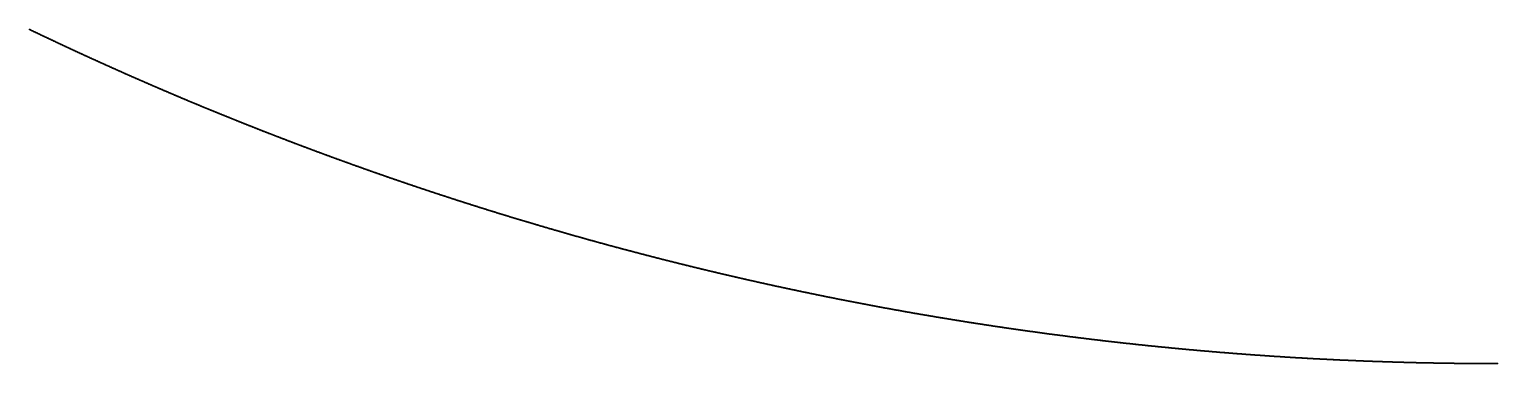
# Model space of a CAD drawing. Header units: metres. Extents: x -84 to 84, y -84 to 84.
# Drawn here: x -36.49 to -0.09, y -84.16 to -75.88 of the extents above; entities that cross this region are included whole.
import ezdxf

# ---------------------------------------------------------------- set-up
doc = ezdxf.new("R2010")
doc.units = ezdxf.units.M

msp = doc.modelspace()

# ---------------------------------------------------------------- linework, layer by layer
for p in [(-36.486, -75.877), (-36.473, -75.884), (-36.459, -75.89), (-36.446, -75.896), (-36.433, -75.903), (-36.42, -75.909), (-36.406, -75.915), (-36.393, -75.922), (-36.38, -75.928), (-36.367, -75.934), (-36.353, -75.941), (-36.34, -75.947), (-36.327, -75.953), (-36.314, -75.96), (-36.3, -75.966), (-36.287, -75.972), (-36.274, -75.979), (-36.261, -75.985), (-36.247, -75.991), (-36.234, -75.998), (-36.221, -76.004), (-36.208, -76.01), (-36.194, -76.017), (-36.181, -76.023), (-36.168, -76.029), (-36.155, -76.035), (-36.141, -76.042), (-36.128, -76.048), (-36.115, -76.054), (-36.101, -76.061), (-36.088, -76.067), (-36.075, -76.073), (-36.062, -76.08), (-36.048, -76.086), (-36.035, -76.092), (-36.022, -76.098), (-36.009, -76.105), (-35.995, -76.111), (-35.982, -76.117), (-35.969, -76.123), (-35.955, -76.13), (-35.942, -76.136), (-35.929, -76.142), (-35.916, -76.148), (-35.902, -76.155), (-35.889, -76.161), (-35.876, -76.167), (-35.862, -76.173), (-35.849, -76.18), (-35.836, -76.186), (-35.823, -76.192), (-35.809, -76.198), (-35.796, -76.205), (-35.783, -76.211), (-35.769, -76.217), (-35.756, -76.223), (-35.743, -76.23), (-35.73, -76.236), (-35.716, -76.242), (-35.703, -76.248), (-35.69, -76.254), (-35.676, -76.261), (-35.663, -76.267), (-35.65, -76.273), (-35.636, -76.279), (-35.623, -76.286), (-35.61, -76.292), (-35.596, -76.298), (-35.583, -76.304), (-35.57, -76.31), (-35.557, -76.317), (-35.543, -76.323), (-35.53, -76.329), (-35.517, -76.335), (-35.503, -76.341), (-35.49, -76.347), (-35.477, -76.354), (-35.463, -76.36), (-35.45, -76.366), (-35.437, -76.372), (-35.423, -76.378), (-35.41, -76.385), (-35.397, -76.391), (-35.383, -76.397), (-35.37, -76.403), (-35.357, -76.409), (-35.343, -76.415), (-35.33, -76.421), (-35.317, -76.428), (-35.303, -76.434), (-35.29, -76.44), (-35.277, -76.446), (-35.263, -76.452), (-35.25, -76.458), (-35.237, -76.464), (-35.223, -76.471), (-35.21, -76.477), (-35.197, -76.483), (-35.183, -76.489), (-35.17, -76.495), (-35.157, -76.501), (-35.143, -76.507), (-35.13, -76.514), (-35.117, -76.52), (-35.103, -76.526), (-35.09, -76.532), (-35.077, -76.538), (-35.063, -76.544), (-35.05, -76.55), (-35.037, -76.556), (-35.023, -76.562), (-35.01, -76.568), (-34.996, -76.575), (-34.983, -76.581), (-34.97, -76.587), (-34.956, -76.593), (-34.943, -76.599), (-34.93, -76.605), (-34.916, -76.611), (-34.903, -76.617), (-34.89, -76.623), (-34.876, -76.629), (-34.863, -76.635), (-34.849, -76.641), (-34.836, -76.648), (-34.823, -76.654), (-34.809, -76.66), (-34.796, -76.666), (-34.783, -76.672), (-34.769, -76.678), (-34.756, -76.684), (-34.742, -76.69), (-34.729, -76.696), (-34.716, -76.702), (-34.702, -76.708), (-34.689, -76.714), (-34.676, -76.72), (-34.662, -76.726), (-34.649, -76.732), (-34.635, -76.738), (-34.622, -76.744), (-34.609, -76.75), (-34.595, -76.756), (-34.582, -76.762), (-34.568, -76.768), (-34.555, -76.774), (-34.542, -76.78), (-34.528, -76.786), (-34.515, -76.792), (-34.501, -76.798), (-34.488, -76.805), (-34.475, -76.811), (-34.461, -76.817), (-34.448, -76.823), (-34.434, -76.829), (-34.421, -76.835), (-34.408, -76.84), (-34.394, -76.846), (-34.381, -76.852), (-34.367, -76.858), (-34.354, -76.864), (-34.341, -76.87), (-34.327, -76.876), (-34.314, -76.882), (-34.3, -76.888), (-34.287, -76.894), (-34.274, -76.9), (-34.26, -76.906), (-34.247, -76.912), (-34.233, -76.918), (-34.22, -76.924), (-34.206, -76.93), (-34.193, -76.936), (-34.18, -76.942), (-34.166, -76.948), (-34.153, -76.954), (-34.139, -76.96), (-34.126, -76.966), (-34.112, -76.972), (-34.099, -76.978), (-34.086, -76.984), (-34.072, -76.99), (-34.059, -76.995), (-34.045, -77.001), (-34.032, -77.007), (-34.018, -77.013), (-34.005, -77.019), (-33.992, -77.025), (-33.978, -77.031), (-33.965, -77.037), (-33.951, -77.043), (-33.938, -77.049), (-33.924, -77.055), (-33.911, -77.061), (-33.898, -77.067), (-33.884, -77.072), (-33.871, -77.078), (-33.857, -77.084), (-33.844, -77.09), (-33.83, -77.096), (-33.817, -77.102), (-33.803, -77.108), (-33.79, -77.114), (-33.776, -77.12), (-33.763, -77.125), (-33.75, -77.131), (-33.736, -77.137), (-33.723, -77.143), (-33.709, -77.149), (-33.696, -77.155), (-33.682, -77.161), (-33.669, -77.167), (-33.655, -77.172), (-33.642, -77.178), (-33.628, -77.184), (-33.615, -77.19), (-33.602, -77.196), (-33.588, -77.202), (-33.575, -77.207), (-33.561, -77.213), (-33.548, -77.219), (-33.534, -77.225), (-33.521, -77.231), (-33.507, -77.237), (-33.494, -77.243), (-33.48, -77.248), (-33.467, -77.254), (-33.453, -77.26), (-33.44, -77.266), (-33.426, -77.272), (-33.413, -77.277), (-33.399, -77.283), (-33.386, -77.289), (-33.372, -77.295), (-33.359, -77.301), (-33.345, -77.307), (-33.332, -77.312), (-33.318, -77.318), (-33.305, -77.324), (-33.292, -77.33), (-33.278, -77.336), (-33.265, -77.341), (-33.251, -77.347), (-33.238, -77.353), (-33.224, -77.359), (-33.211, -77.364), (-33.197, -77.37), (-33.184, -77.376), (-33.17, -77.382), (-33.157, -77.388), (-33.143, -77.393), (-33.13, -77.399), (-33.116, -77.405), (-33.103, -77.411), (-33.089, -77.416), (-33.076, -77.422), (-33.062, -77.428), (-33.049, -77.434), (-33.035, -77.439), (-33.022, -77.445), (-33.008, -77.451), (-32.994, -77.457), (-32.981, -77.462), (-32.967, -77.468), (-32.954, -77.474), (-32.94, -77.48), (-32.927, -77.485), (-32.913, -77.491), (-32.9, -77.497), (-32.886, -77.503), (-32.873, -77.508), (-32.859, -77.514), (-32.846, -77.52), (-32.832, -77.525), (-32.819, -77.531), (-32.805, -77.537), (-32.792, -77.543), (-32.778, -77.548), (-32.765, -77.554), (-32.751, -77.56), (-32.738, -77.565), (-32.724, -77.571), (-32.711, -77.577), (-32.697, -77.583), (-32.683, -77.588), (-32.67, -77.594), (-32.656, -77.6), (-32.643, -77.605), (-32.629, -77.611), (-32.616, -77.617), (-32.602, -77.622), (-32.589, -77.628), (-32.575, -77.634), (-32.562, -77.639), (-32.548, -77.645), (-32.534, -77.651), (-32.521, -77.656), (-32.507, -77.662), (-32.494, -77.668), (-32.48, -77.673), (-32.467, -77.679), (-32.453, -77.685), (-32.44, -77.69), (-32.426, -77.696), (-32.413, -77.702), (-32.399, -77.707), (-32.385, -77.713), (-32.372, -77.718), (-32.358, -77.724), (-32.345, -77.73), (-32.331, -77.735), (-32.318, -77.741), (-32.304, -77.747), (-32.291, -77.752), (-32.277, -77.758), (-32.263, -77.764), (-32.25, -77.769), (-32.236, -77.775), (-32.223, -77.78), (-32.209, -77.786), (-32.196, -77.792), (-32.182, -77.797), (-32.168, -77.803), (-32.155, -77.808), (-32.141, -77.814), (-32.128, -77.82), (-32.114, -77.825), (-32.101, -77.831), (-32.087, -77.836), (-32.073, -77.842), (-32.06, -77.847), (-32.046, -77.853), (-32.033, -77.859), (-32.019, -77.864), (-32.005, -77.87), (-31.992, -77.875), (-31.978, -77.881), (-31.965, -77.887), (-31.951, -77.892), (-31.938, -77.898), (-31.924, -77.903), (-31.91, -77.909), (-31.897, -77.914), (-31.883, -77.92), (-31.87, -77.925), (-31.856, -77.931), (-31.842, -77.936), (-31.829, -77.942), (-31.815, -77.948), (-31.802, -77.953), (-31.788, -77.959), (-31.774, -77.964), (-31.761, -77.97), (-31.747, -77.975), (-31.734, -77.981), (-31.72, -77.986), (-31.706, -77.992), (-31.693, -77.997), (-31.679, -78.003), (-31.666, -78.008), (-31.652, -78.014), (-31.638, -78.019), (-31.625, -78.025), (-31.611, -78.03), (-31.597, -78.036), (-31.584, -78.041), (-31.57, -78.047), (-31.557, -78.052), (-31.543, -78.058), (-31.529, -78.063), (-31.516, -78.069), (-31.502, -78.074), (-31.489, -78.08), (-31.475, -78.085), (-31.461, -78.091), (-31.448, -78.096), (-31.434, -78.102), (-31.42, -78.107), (-31.407, -78.113), (-31.393, -78.118), (-31.38, -78.124), (-31.366, -78.129), (-31.352, -78.135), (-31.339, -78.14), (-31.325, -78.145), (-31.311, -78.151), (-31.298, -78.156), (-31.284, -78.162), (-31.271, -78.167), (-31.257, -78.173), (-31.243, -78.178), (-31.23, -78.184), (-31.216, -78.189), (-31.202, -78.194), (-31.189, -78.2), (-31.175, -78.205), (-31.161, -78.211), (-31.148, -78.216), (-31.134, -78.222), (-31.12, -78.227), (-31.107, -78.232), (-31.093, -78.238), (-31.08, -78.243), (-31.066, -78.249), (-31.052, -78.254), (-31.039, -78.259), (-31.025, -78.265), (-31.011, -78.27), (-30.998, -78.276), (-30.984, -78.281), (-30.97, -78.286), (-30.957, -78.292), (-30.943, -78.297), (-30.929, -78.303), (-30.916, -78.308), (-30.902, -78.313), (-30.888, -78.319), (-30.875, -78.324), (-30.861, -78.329), (-30.847, -78.335), (-30.834, -78.34), (-30.82, -78.346), (-30.806, -78.351), (-30.793, -78.356), (-30.779, -78.362), (-30.765, -78.367), (-30.752, -78.372), (-30.738, -78.378), (-30.724, -78.383), (-30.711, -78.388), (-30.697, -78.394), (-30.683, -78.399), (-30.67, -78.404), (-30.656, -78.41), (-30.642, -78.415), (-30.629, -78.42), (-30.615, -78.426), (-30.601, -78.431), (-30.588, -78.436), (-30.574, -78.442), (-30.56, -78.447), (-30.546, -78.452), (-30.533, -78.458), (-30.519, -78.463), (-30.505, -78.468), (-30.492, -78.474), (-30.478, -78.479), (-30.464, -78.484), (-30.451, -78.49), (-30.437, -78.495), (-30.423, -78.5), (-30.41, -78.505), (-30.396, -78.511), (-30.382, -78.516), (-30.368, -78.521), (-30.355, -78.527), (-30.341, -78.532), (-30.327, -78.537), (-30.314, -78.542), (-30.3, -78.548), (-30.286, -78.553), (-30.273, -78.558), (-30.259, -78.564), (-30.245, -78.569), (-30.231, -78.574), (-30.218, -78.579), (-30.204, -78.585), (-30.19, -78.59), (-30.177, -78.595), (-30.163, -78.6), (-30.149, -78.606), (-30.135, -78.611), (-30.122, -78.616), (-30.108, -78.621), (-30.094, -78.627), (-30.081, -78.632), (-30.067, -78.637), (-30.053, -78.642), (-30.039, -78.647), (-30.026, -78.653), (-30.012, -78.658), (-29.998, -78.663), (-29.985, -78.668), (-29.971, -78.674), (-29.957, -78.679), (-29.943, -78.684), (-29.93, -78.689), (-29.916, -78.694), (-29.902, -78.7), (-29.888, -78.705), (-29.875, -78.71), (-29.861, -78.715), (-29.847, -78.72), (-29.834, -78.726), (-29.82, -78.731), (-29.806, -78.736), (-29.792, -78.741), (-29.779, -78.746), (-29.765, -78.752), (-29.751, -78.757), (-29.737, -78.762), (-29.724, -78.767), (-29.71, -78.772), (-29.696, -78.777), (-29.682, -78.783), (-29.669, -78.788), (-29.655, -78.793), (-29.641, -78.798), (-29.627, -78.803), (-29.614, -78.808), (-29.6, -78.814), (-29.586, -78.819), (-29.572, -78.824), (-29.559, -78.829), (-29.545, -78.834), (-29.531, -78.839), (-29.517, -78.844), (-29.504, -78.85), (-29.49, -78.855), (-29.476, -78.86), (-29.462, -78.865), (-29.449, -78.87), (-29.435, -78.875), (-29.421, -78.88), (-29.407, -78.885), (-29.394, -78.891), (-29.38, -78.896), (-29.366, -78.901), (-29.352, -78.906), (-29.339, -78.911), (-29.325, -78.916), (-29.311, -78.921), (-29.297, -78.926), (-29.283, -78.931), (-29.27, -78.937), (-29.256, -78.942), (-29.242, -78.947), (-29.228, -78.952), (-29.215, -78.957), (-29.201, -78.962), (-29.187, -78.967), (-29.173, -78.972), (-29.16, -78.977), (-29.146, -78.982), (-29.132, -78.987), (-29.118, -78.992), (-29.104, -78.997), (-29.091, -79.003), (-29.077, -79.008), (-29.063, -79.013), (-29.049, -79.018), (-29.036, -79.023), (-29.022, -79.028), (-29.008, -79.033), (-28.994, -79.038), (-28.98, -79.043), (-28.967, -79.048), (-28.953, -79.053), (-28.939, -79.058), (-28.925, -79.063), (-28.911, -79.068), (-28.898, -79.073), (-28.884, -79.078), (-28.87, -79.083), (-28.856, -79.088), (-28.842, -79.093), (-28.829, -79.098), (-28.815, -79.103), (-28.801, -79.108), (-28.787, -79.113), (-28.773, -79.118), (-28.76, -79.123), (-28.746, -79.128), (-28.732, -79.133), (-28.718, -79.138), (-28.704, -79.143), (-28.691, -79.148), (-28.677, -79.153), (-28.663, -79.158), (-28.649, -79.163), (-28.635, -79.168), (-28.622, -79.173), (-28.608, -79.178), (-28.594, -79.183), (-28.58, -79.188), (-28.566, -79.193), (-28.552, -79.198), (-28.539, -79.203), (-28.525, -79.208), (-28.511, -79.213), (-28.497, -79.218), (-28.483, -79.223), (-28.47, -79.228), (-28.456, -79.233), (-28.442, -79.238), (-28.428, -79.243), (-28.414, -79.248), (-28.4, -79.253), (-28.387, -79.258), (-28.373, -79.263), (-28.359, -79.267), (-28.345, -79.272), (-28.331, -79.277), (-28.317, -79.282), (-28.304, -79.287), (-28.29, -79.292), (-28.276, -79.297), (-28.262, -79.302), (-28.248, -79.307), (-28.234, -79.312), (-28.221, -79.317), (-28.207, -79.322), (-28.193, -79.327), (-28.179, -79.331), (-28.165, -79.336), (-28.151, -79.341), (-28.138, -79.346), (-28.124, -79.351), (-28.11, -79.356), (-28.096, -79.361), (-28.082, -79.366), (-28.068, -79.371), (-28.055, -79.375), (-28.041, -79.38), (-28.027, -79.385), (-28.013, -79.39), (-27.999, -79.395), (-27.985, -79.4), (-27.971, -79.405), (-27.958, -79.41), (-27.944, -79.414), (-27.93, -79.419), (-27.916, -79.424), (-27.902, -79.429), (-27.888, -79.434), (-27.874, -79.439), (-27.861, -79.444), (-27.847, -79.448), (-27.833, -79.453), (-27.819, -79.458), (-27.805, -79.463), (-27.791, -79.468), (-27.777, -79.473), (-27.764, -79.477), (-27.75, -79.482), (-27.736, -79.487), (-27.722, -79.492), (-27.708, -79.497), (-27.694, -79.502), (-27.68, -79.506), (-27.667, -79.511), (-27.653, -79.516), (-27.639, -79.521), (-27.625, -79.526), (-27.611, -79.53), (-27.597, -79.535), (-27.583, -79.54), (-27.569, -79.545), (-27.556, -79.55), (-27.542, -79.554), (-27.528, -79.559), (-27.514, -79.564), (-27.5, -79.569), (-27.486, -79.574), (-27.472, -79.578), (-27.458, -79.583), (-27.444, -79.588), (-27.431, -79.593), (-27.417, -79.597), (-27.403, -79.602), (-27.389, -79.607), (-27.375, -79.612), (-27.361, -79.617), (-27.347, -79.621), (-27.333, -79.626), (-27.319, -79.631), (-27.306, -79.636), (-27.292, -79.64), (-27.278, -79.645), (-27.264, -79.65), (-27.25, -79.655), (-27.236, -79.659), (-27.222, -79.664), (-27.208, -79.669), (-27.194, -79.673), (-27.181, -79.678), (-27.167, -79.683), (-27.153, -79.688), (-27.139, -79.692), (-27.125, -79.697), (-27.111, -79.702), (-27.097, -79.707), (-27.083, -79.711), (-27.069, -79.716), (-27.055, -79.721), (-27.041, -79.725), (-27.028, -79.73), (-27.014, -79.735), (-27, -79.739), (-26.986, -79.744), (-26.972, -79.749), (-26.958, -79.754), (-26.944, -79.758), (-26.93, -79.763), (-26.916, -79.768), (-26.902, -79.772), (-26.888, -79.777), (-26.875, -79.782), (-26.861, -79.786), (-26.847, -79.791), (-26.833, -79.796), (-26.819, -79.8), (-26.805, -79.805), (-26.791, -79.81), (-26.777, -79.814), (-26.763, -79.819), (-26.749, -79.824), (-26.735, -79.828), (-26.721, -79.833), (-26.707, -79.838), (-26.694, -79.842), (-26.68, -79.847), (-26.666, -79.851), (-26.652, -79.856), (-26.638, -79.861), (-26.624, -79.865), (-26.61, -79.87), (-26.596, -79.875), (-26.582, -79.879), (-26.568, -79.884), (-26.554, -79.889), (-26.54, -79.893), (-26.526, -79.898), (-26.512, -79.902), (-26.498, -79.907), (-26.485, -79.912), (-26.471, -79.916), (-26.457, -79.921), (-26.443, -79.925), (-26.429, -79.93), (-26.415, -79.935), (-26.401, -79.939), (-26.387, -79.944), (-26.373, -79.948), (-26.359, -79.953), (-26.345, -79.958), (-26.331, -79.962), (-26.317, -79.967), (-26.303, -79.971), (-26.289, -79.976), (-26.275, -79.98), (-26.261, -79.985), (-26.247, -79.99), (-26.233, -79.994), (-26.22, -79.999), (-26.206, -80.003), (-26.192, -80.008), (-26.178, -80.012), (-26.164, -80.017), (-26.15, -80.021), (-26.136, -80.026), (-26.122, -80.031), (-26.108, -80.035), (-26.094, -80.04), (-26.08, -80.044), (-26.066, -80.049), (-26.052, -80.053), (-26.038, -80.058), (-26.024, -80.062), (-26.01, -80.067), (-25.996, -80.071), (-25.982, -80.076), (-25.968, -80.08), (-25.954, -80.085), (-25.94, -80.089), (-25.926, -80.094), (-25.912, -80.098), (-25.898, -80.103), (-25.884, -80.107), (-25.87, -80.112), (-25.856, -80.116), (-25.842, -80.121), (-25.828, -80.125), (-25.814, -80.13), (-25.801, -80.134), (-25.787, -80.139), (-25.773, -80.143), (-25.759, -80.148), (-25.745, -80.152), (-25.731, -80.157), (-25.717, -80.161), (-25.703, -80.166), (-25.689, -80.17), (-25.675, -80.175), (-25.661, -80.179), (-25.647, -80.184), (-25.633, -80.188), (-25.619, -80.193), (-25.605, -80.197), (-25.591, -80.201), (-25.577, -80.206), (-25.563, -80.21), (-25.549, -80.215), (-25.535, -80.219), (-25.521, -80.224), (-25.507, -80.228), (-25.493, -80.233), (-25.479, -80.237), (-25.465, -80.241), (-25.451, -80.246), (-25.437, -80.25), (-25.423, -80.255), (-25.409, -80.259), (-25.395, -80.264), (-25.381, -80.268), (-25.367, -80.272), (-25.353, -80.277), (-25.339, -80.281), (-25.325, -80.286), (-25.311, -80.29), (-25.297, -80.294), (-25.283, -80.299), (-25.269, -80.303), (-25.255, -80.308), (-25.241, -80.312), (-25.227, -80.316), (-25.213, -80.321), (-25.199, -80.325), (-25.185, -80.329), (-25.171, -80.334), (-25.157, -80.338), (-25.143, -80.343), (-25.129, -80.347), (-25.115, -80.351), (-25.101, -80.356), (-25.087, -80.36), (-25.073, -80.364), (-25.059, -80.369), (-25.044, -80.373), (-25.03, -80.378), (-25.016, -80.382), (-25.002, -80.386), (-24.988, -80.391), (-24.974, -80.395), (-24.96, -80.399), (-24.946, -80.404), (-24.932, -80.408), (-24.918, -80.412), (-24.904, -80.417), (-24.89, -80.421), (-24.876, -80.425), (-24.862, -80.43), (-24.848, -80.434), (-24.834, -80.438), (-24.82, -80.443), (-24.806, -80.447), (-24.792, -80.451), (-24.778, -80.455), (-24.764, -80.46), (-24.75, -80.464), (-24.736, -80.468), (-24.722, -80.473), (-24.708, -80.477), (-24.694, -80.481), (-24.68, -80.486), (-24.666, -80.49), (-24.652, -80.494), (-24.638, -80.498), (-24.624, -80.503), (-24.609, -80.507), (-24.595, -80.511), (-24.581, -80.516), (-24.567, -80.52), (-24.553, -80.524), (-24.539, -80.528), (-24.525, -80.533), (-24.511, -80.537), (-24.497, -80.541), (-24.483, -80.545), (-24.469, -80.55), (-24.455, -80.554), (-24.441, -80.558), (-24.427, -80.562), (-24.413, -80.567), (-24.399, -80.571), (-24.385, -80.575), (-24.371, -80.579), (-24.357, -80.584), (-24.343, -80.588), (-24.328, -80.592), (-24.314, -80.596), (-24.3, -80.601), (-24.286, -80.605), (-24.272, -80.609), (-24.258, -80.613), (-24.244, -80.617), (-24.23, -80.622), (-24.216, -80.626), (-24.202, -80.63), (-24.188, -80.634), (-24.174, -80.638), (-24.16, -80.643), (-24.146, -80.647), (-24.132, -80.651), (-24.117, -80.655), (-24.103, -80.659), (-24.089, -80.664), (-24.075, -80.668), (-24.061, -80.672), (-24.047, -80.676), (-24.033, -80.68), (-24.019, -80.685), (-24.005, -80.689), (-23.991, -80.693), (-23.977, -80.697), (-23.963, -80.701), (-23.949, -80.705), (-23.935, -80.71), (-23.92, -80.714), (-23.906, -80.718), (-23.892, -80.722), (-23.878, -80.726), (-23.864, -80.73), (-23.85, -80.734), (-23.836, -80.739), (-23.822, -80.743), (-23.808, -80.747), (-23.794, -80.751), (-23.78, -80.755), (-23.766, -80.759), (-23.751, -80.763), (-23.737, -80.768), (-23.723, -80.772), (-23.709, -80.776), (-23.695, -80.78), (-23.681, -80.784), (-23.667, -80.788), (-23.653, -80.792), (-23.639, -80.796), (-23.625, -80.801), (-23.611, -80.805), (-23.596, -80.809), (-23.582, -80.813), (-23.568, -80.817), (-23.554, -80.821), (-23.54, -80.825), (-23.526, -80.829), (-23.512, -80.833), (-23.498, -80.837), (-23.484, -80.841), (-23.47, -80.846), (-23.455, -80.85), (-23.441, -80.854), (-23.427, -80.858), (-23.413, -80.862), (-23.399, -80.866), (-23.385, -80.87), (-23.371, -80.874), (-23.357, -80.878), (-23.343, -80.882), (-23.328, -80.886), (-23.314, -80.89), (-23.3, -80.894), (-23.286, -80.898), (-23.272, -80.902), (-23.258, -80.906), (-23.244, -80.911), (-23.23, -80.915), (-23.216, -80.919), (-23.201, -80.923), (-23.187, -80.927), (-23.173, -80.931), (-23.159, -80.935), (-23.145, -80.939), (-23.131, -80.943), (-23.117, -80.947), (-23.103, -80.951), (-23.088, -80.955), (-23.074, -80.959), (-23.06, -80.963), (-23.046, -80.967), (-23.032, -80.971), (-23.018, -80.975), (-23.004, -80.979), (-22.99, -80.983), (-22.975, -80.987), (-22.961, -80.991), (-22.947, -80.995), (-22.933, -80.999), (-22.919, -81.003), (-22.905, -81.007), (-22.891, -81.011), (-22.877, -81.015), (-22.862, -81.019), (-22.848, -81.023), (-22.834, -81.027), (-22.82, -81.031), (-22.806, -81.035), (-22.792, -81.039), (-22.778, -81.043), (-22.763, -81.046), (-22.749, -81.05), (-22.735, -81.054), (-22.721, -81.058), (-22.707, -81.062), (-22.693, -81.066), (-22.679, -81.07), (-22.665, -81.074), (-22.65, -81.078), (-22.636, -81.082), (-22.622, -81.086), (-22.608, -81.09), (-22.594, -81.094), (-22.58, -81.098), (-22.565, -81.102), (-22.551, -81.106), (-22.537, -81.109), (-22.523, -81.113), (-22.509, -81.117), (-22.495, -81.121), (-22.481, -81.125), (-22.466, -81.129), (-22.452, -81.133), (-22.438, -81.137), (-22.424, -81.141), (-22.41, -81.145), (-22.396, -81.149), (-22.382, -81.152), (-22.367, -81.156), (-22.353, -81.16), (-22.339, -81.164), (-22.325, -81.168), (-22.311, -81.172), (-22.297, -81.176), (-22.282, -81.18), (-22.268, -81.183), (-22.254, -81.187), (-22.24, -81.191), (-22.226, -81.195), (-22.212, -81.199), (-22.197, -81.203), (-22.183, -81.207), (-22.169, -81.21), (-22.155, -81.214), (-22.141, -81.218), (-22.127, -81.222), (-22.112, -81.226), (-22.098, -81.23), (-22.084, -81.234), (-22.07, -81.237), (-22.056, -81.241), (-22.042, -81.245), (-22.027, -81.249), (-22.013, -81.253), (-21.999, -81.257), (-21.985, -81.26), (-21.971, -81.264), (-21.957, -81.268), (-21.942, -81.272), (-21.928, -81.276), (-21.914, -81.279), (-21.9, -81.283), (-21.886, -81.287), (-21.871, -81.291), (-21.857, -81.295), (-21.843, -81.298), (-21.829, -81.302), (-21.815, -81.306), (-21.801, -81.31), (-21.786, -81.314), (-21.772, -81.317), (-21.758, -81.321), (-21.744, -81.325), (-21.73, -81.329), (-21.715, -81.332), (-21.701, -81.336), (-21.687, -81.34), (-21.673, -81.344), (-21.659, -81.348), (-21.644, -81.351), (-21.63, -81.355), (-21.616, -81.359), (-21.602, -81.363), (-21.588, -81.366), (-21.574, -81.37), (-21.559, -81.374), (-21.545, -81.378), (-21.531, -81.381), (-21.517, -81.385), (-21.503, -81.389), (-21.488, -81.393), (-21.474, -81.396), (-21.46, -81.4), (-21.446, -81.404), (-21.432, -81.407), (-21.417, -81.411), (-21.403, -81.415), (-21.389, -81.419), (-21.375, -81.422), (-21.361, -81.426), (-21.346, -81.43), (-21.332, -81.433), (-21.318, -81.437), (-21.304, -81.441), (-21.289, -81.445), (-21.275, -81.448), (-21.261, -81.452), (-21.247, -81.456), (-21.233, -81.459), (-21.218, -81.463), (-21.204, -81.467), (-21.19, -81.47), (-21.176, -81.474), (-21.162, -81.478), (-21.147, -81.481), (-21.133, -81.485), (-21.119, -81.489), (-21.105, -81.492), (-21.091, -81.496), (-21.076, -81.5), (-21.062, -81.503), (-21.048, -81.507), (-21.034, -81.511), (-21.019, -81.514), (-21.005, -81.518), (-20.991, -81.522), (-20.977, -81.525), (-20.963, -81.529), (-20.948, -81.533), (-20.934, -81.536), (-20.92, -81.54), (-20.906, -81.544), (-20.891, -81.547), (-20.877, -81.551), (-20.863, -81.554), (-20.849, -81.558), (-20.835, -81.562), (-20.82, -81.565), (-20.806, -81.569), (-20.792, -81.573), (-20.778, -81.576), (-20.763, -81.58), (-20.749, -81.583), (-20.735, -81.587), (-20.721, -81.591), (-20.706, -81.594), (-20.692, -81.598), (-20.678, -81.601), (-20.664, -81.605), (-20.65, -81.609), (-20.635, -81.612), (-20.621, -81.616), (-20.607, -81.619), (-20.593, -81.623), (-20.578, -81.626), (-20.564, -81.63), (-20.55, -81.634), (-20.536, -81.637), (-20.521, -81.641), (-20.507, -81.644), (-20.493, -81.648), (-20.479, -81.651), (-20.464, -81.655), (-20.45, -81.658), (-20.436, -81.662), (-20.422, -81.666), (-20.407, -81.669), (-20.393, -81.673), (-20.379, -81.676), (-20.365, -81.68), (-20.35, -81.683), (-20.336, -81.687), (-20.322, -81.69), (-20.308, -81.694), (-20.293, -81.697), (-20.279, -81.701), (-20.265, -81.704), (-20.251, -81.708), (-20.236, -81.711), (-20.222, -81.715), (-20.208, -81.719), (-20.194, -81.722), (-20.179, -81.726), (-20.165, -81.729), (-20.151, -81.733), (-20.137, -81.736), (-20.122, -81.74), (-20.108, -81.743), (-20.094, -81.747), (-20.08, -81.75), (-20.065, -81.753), (-20.051, -81.757), (-20.037, -81.76), (-20.023, -81.764), (-20.008, -81.767), (-19.994, -81.771), (-19.98, -81.774), (-19.965, -81.778), (-19.951, -81.781), (-19.937, -81.785), (-19.923, -81.788), (-19.908, -81.792), (-19.894, -81.795), (-19.88, -81.799), (-19.866, -81.802), (-19.851, -81.805), (-19.837, -81.809), (-19.823, -81.812), (-19.809, -81.816), (-19.794, -81.819), (-19.78, -81.823), (-19.766, -81.826), (-19.751, -81.83), (-19.737, -81.833), (-19.723, -81.836), (-19.709, -81.84), (-19.694, -81.843), (-19.68, -81.847), (-19.666, -81.85), (-19.651, -81.854), (-19.637, -81.857), (-19.623, -81.86), (-19.609, -81.864), (-19.594, -81.867), (-19.58, -81.871), (-19.566, -81.874), (-19.552, -81.877), (-19.537, -81.881), (-19.523, -81.884), (-19.509, -81.888), (-19.494, -81.891), (-19.48, -81.894), (-19.466, -81.898), (-19.452, -81.901), (-19.437, -81.904), (-19.423, -81.908), (-19.409, -81.911), (-19.394, -81.915), (-19.38, -81.918), (-19.366, -81.921), (-19.352, -81.925), (-19.337, -81.928), (-19.323, -81.931), (-19.309, -81.935), (-19.294, -81.938), (-19.28, -81.941), (-19.266, -81.945), (-19.251, -81.948), (-19.237, -81.951), (-19.223, -81.955), (-19.209, -81.958), (-19.194, -81.961), (-19.18, -81.965), (-19.166, -81.968), (-19.151, -81.971), (-19.137, -81.975), (-19.123, -81.978), (-19.108, -81.981), (-19.094, -81.985), (-19.08, -81.988), (-19.066, -81.991), (-19.051, -81.995), (-19.037, -81.998), (-19.023, -82.001), (-19.008, -82.005), (-18.994, -82.008), (-18.98, -82.011), (-18.965, -82.014), (-18.951, -82.018), (-18.937, -82.021), (-18.923, -82.024), (-18.908, -82.028), (-18.894, -82.031), (-18.88, -82.034), (-18.865, -82.037), (-18.851, -82.041), (-18.837, -82.044), (-18.822, -82.047), (-18.808, -82.05), (-18.794, -82.054), (-18.779, -82.057), (-18.765, -82.06), (-18.751, -82.064), (-18.736, -82.067), (-18.722, -82.07), (-18.708, -82.073), (-18.694, -82.077), (-18.679, -82.08), (-18.665, -82.083), (-18.651, -82.086), (-18.636, -82.09), (-18.622, -82.093), (-18.608, -82.096), (-18.593, -82.099), (-18.579, -82.102), (-18.565, -82.106), (-18.55, -82.109), (-18.536, -82.112), (-18.522, -82.115), (-18.507, -82.119), (-18.493, -82.122), (-18.479, -82.125), (-18.464, -82.128), (-18.45, -82.131), (-18.436, -82.135), (-18.421, -82.138), (-18.407, -82.141), (-18.393, -82.144), (-18.378, -82.147), (-18.364, -82.151), (-18.35, -82.154), (-18.335, -82.157), (-18.321, -82.16), (-18.307, -82.163), (-18.292, -82.166), (-18.278, -82.17), (-18.264, -82.173), (-18.249, -82.176), (-18.235, -82.179), (-18.221, -82.182), (-18.206, -82.185), (-18.192, -82.189), (-18.178, -82.192), (-18.163, -82.195), (-18.149, -82.198), (-18.135, -82.201), (-18.12, -82.204), (-18.106, -82.207), (-18.092, -82.211), (-18.077, -82.214), (-18.063, -82.217), (-18.049, -82.22), (-18.034, -82.223), (-18.02, -82.226), (-18.006, -82.229), (-17.991, -82.233), (-17.977, -82.236), (-17.963, -82.239), (-17.948, -82.242), (-17.934, -82.245), (-17.92, -82.248), (-17.905, -82.251), (-17.891, -82.254), (-17.877, -82.257), (-17.862, -82.261), (-17.848, -82.264), (-17.833, -82.267), (-17.819, -82.27), (-17.805, -82.273), (-17.79, -82.276), (-17.776, -82.279), (-17.762, -82.282), (-17.747, -82.285), (-17.733, -82.288), (-17.719, -82.291), (-17.704, -82.294), (-17.69, -82.298), (-17.676, -82.301), (-17.661, -82.304), (-17.647, -82.307), (-17.633, -82.31), (-17.618, -82.313), (-17.604, -82.316), (-17.589, -82.319), (-17.575, -82.322), (-17.561, -82.325), (-17.546, -82.328), (-17.532, -82.331), (-17.518, -82.334), (-17.503, -82.337), (-17.489, -82.34), (-17.475, -82.343), (-17.46, -82.346), (-17.446, -82.349), (-17.431, -82.352), (-17.417, -82.355), (-17.403, -82.358), (-17.388, -82.361), (-17.374, -82.364), (-17.36, -82.368), (-17.345, -82.371), (-17.331, -82.374), (-17.317, -82.377), (-17.302, -82.38), (-17.288, -82.383), (-17.273, -82.386), (-17.259, -82.389), (-17.245, -82.392), (-17.23, -82.395), (-17.216, -82.398), (-17.202, -82.4), (-17.187, -82.403), (-17.173, -82.406), (-17.158, -82.409), (-17.144, -82.412), (-17.13, -82.415), (-17.115, -82.418), (-17.101, -82.421), (-17.087, -82.424), (-17.072, -82.427), (-17.058, -82.43), (-17.043, -82.433), (-17.029, -82.436), (-17.015, -82.439), (-17, -82.442), (-16.986, -82.445), (-16.971, -82.448), (-16.957, -82.451), (-16.943, -82.454), (-16.928, -82.457), (-16.914, -82.46), (-16.9, -82.463), (-16.885, -82.466), (-16.871, -82.468), (-16.856, -82.471), (-16.842, -82.474), (-16.828, -82.477), (-16.813, -82.48), (-16.799, -82.483), (-16.784, -82.486), (-16.77, -82.489), (-16.756, -82.492), (-16.741, -82.495), (-16.727, -82.498), (-16.713, -82.501), (-16.698, -82.503), (-16.684, -82.506), (-16.669, -82.509), (-16.655, -82.512), (-16.641, -82.515), (-16.626, -82.518), (-16.612, -82.521), (-16.597, -82.524), (-16.583, -82.526), (-16.569, -82.529), (-16.554, -82.532), (-16.54, -82.535), (-16.525, -82.538), (-16.511, -82.541), (-16.497, -82.544), (-16.482, -82.547), (-16.468, -82.549), (-16.453, -82.552), (-16.439, -82.555), (-16.425, -82.558), (-16.41, -82.561), (-16.396, -82.564), (-16.381, -82.567), (-16.367, -82.569), (-16.353, -82.572), (-16.338, -82.575), (-16.324, -82.578), (-16.309, -82.581), (-16.295, -82.584), (-16.281, -82.586), (-16.266, -82.589), (-16.252, -82.592), (-16.237, -82.595), (-16.223, -82.598), (-16.209, -82.6), (-16.194, -82.603), (-16.18, -82.606), (-16.165, -82.609), (-16.151, -82.612), (-16.136, -82.614), (-16.122, -82.617), (-16.108, -82.62), (-16.093, -82.623), (-16.079, -82.626), (-16.064, -82.628), (-16.05, -82.631), (-16.036, -82.634), (-16.021, -82.637), (-16.007, -82.64), (-15.992, -82.642), (-15.978, -82.645), (-15.964, -82.648), (-15.949, -82.651), (-15.935, -82.653), (-15.92, -82.656), (-15.906, -82.659), (-15.891, -82.662), (-15.877, -82.664), (-15.863, -82.667), (-15.848, -82.67), (-15.834, -82.673), (-15.819, -82.675), (-15.805, -82.678), (-15.79, -82.681), (-15.776, -82.684), (-15.762, -82.686), (-15.747, -82.689), (-15.733, -82.692), (-15.718, -82.695), (-15.704, -82.697), (-15.69, -82.7), (-15.675, -82.703), (-15.661, -82.705), (-15.646, -82.708), (-15.632, -82.711), (-15.617, -82.714), (-15.603, -82.716), (-15.589, -82.719), (-15.574, -82.722), (-15.56, -82.724), (-15.545, -82.727), (-15.531, -82.73), (-15.516, -82.732), (-15.502, -82.735), (-15.488, -82.738), (-15.473, -82.74), (-15.459, -82.743), (-15.444, -82.746), (-15.43, -82.749), (-15.415, -82.751), (-15.401, -82.754), (-15.386, -82.757), (-15.372, -82.759), (-15.358, -82.762), (-15.343, -82.765), (-15.329, -82.767), (-15.314, -82.77), (-15.3, -82.773), (-15.285, -82.775), (-15.271, -82.778), (-15.257, -82.78), (-15.242, -82.783), (-15.228, -82.786), (-15.213, -82.788), (-15.199, -82.791), (-15.184, -82.794), (-15.17, -82.796), (-15.155, -82.799), (-15.141, -82.802), (-15.127, -82.804), (-15.112, -82.807), (-15.098, -82.809), (-15.083, -82.812), (-15.069, -82.815), (-15.054, -82.817), (-15.04, -82.82), (-15.025, -82.822), (-15.011, -82.825), (-14.997, -82.828), (-14.982, -82.83), (-14.968, -82.833), (-14.953, -82.835), (-14.939, -82.838), (-14.924, -82.841), (-14.91, -82.843), (-14.895, -82.846), (-14.881, -82.848), (-14.867, -82.851), (-14.852, -82.854), (-14.838, -82.856), (-14.823, -82.859), (-14.809, -82.861), (-14.794, -82.864), (-14.78, -82.866), (-14.765, -82.869), (-14.751, -82.871), (-14.736, -82.874), (-14.722, -82.877), (-14.708, -82.879), (-14.693, -82.882), (-14.679, -82.884), (-14.664, -82.887), (-14.65, -82.889), (-14.635, -82.892), (-14.621, -82.894), (-14.606, -82.897), (-14.592, -82.899), (-14.577, -82.902), (-14.563, -82.904), (-14.548, -82.907), (-14.534, -82.91), (-14.52, -82.912), (-14.505, -82.915), (-14.491, -82.917), (-14.476, -82.92), (-14.462, -82.922), (-14.447, -82.925), (-14.433, -82.927), (-14.418, -82.93), (-14.404, -82.932), (-14.389, -82.935), (-14.375, -82.937), (-14.36, -82.94), (-14.346, -82.942), (-14.331, -82.945), (-14.317, -82.947), (-14.303, -82.949), (-14.288, -82.952), (-14.274, -82.954), (-14.259, -82.957), (-14.245, -82.959), (-14.23, -82.962), (-14.216, -82.964), (-14.201, -82.967), (-14.187, -82.969), (-14.172, -82.972), (-14.158, -82.974), (-14.143, -82.977), (-14.129, -82.979), (-14.114, -82.981), (-14.1, -82.984), (-14.086, -82.986), (-14.071, -82.989), (-14.057, -82.991), (-14.042, -82.994), (-14.028, -82.996), (-14.013, -82.999), (-13.999, -83.001), (-13.984, -83.003), (-13.97, -83.006), (-13.955, -83.008), (-13.941, -83.011), (-13.926, -83.013), (-13.912, -83.015), (-13.897, -83.018), (-13.883, -83.02), (-13.868, -83.023), (-13.854, -83.025), (-13.84, -83.027), (-13.825, -83.03), (-13.811, -83.032), (-13.796, -83.035), (-13.782, -83.037), (-13.767, -83.039), (-13.753, -83.042), (-13.738, -83.044), (-13.724, -83.047), (-13.709, -83.049), (-13.695, -83.051), (-13.68, -83.054), (-13.666, -83.056), (-13.651, -83.058), (-13.637, -83.061), (-13.622, -83.063), (-13.608, -83.065), (-13.593, -83.068), (-13.579, -83.07), (-13.564, -83.072), (-13.55, -83.075), (-13.535, -83.077), (-13.521, -83.08), (-13.506, -83.082), (-13.492, -83.084), (-13.478, -83.087), (-13.463, -83.089), (-13.449, -83.091), (-13.434, -83.094), (-13.42, -83.096), (-13.405, -83.098), (-13.391, -83.1), (-13.376, -83.103), (-13.362, -83.105), (-13.347, -83.107), (-13.333, -83.11), (-13.318, -83.112), (-13.304, -83.114), (-13.289, -83.117), (-13.275, -83.119), (-13.26, -83.121), (-13.246, -83.124), (-13.231, -83.126), (-13.217, -83.128), (-13.202, -83.13), (-13.188, -83.133), (-13.173, -83.135), (-13.159, -83.137), (-13.144, -83.14), (-13.13, -83.142), (-13.115, -83.144), (-13.101, -83.146), (-13.086, -83.149), (-13.072, -83.151), (-13.057, -83.153), (-13.043, -83.155), (-13.028, -83.158), (-13.014, -83.16), (-12.999, -83.162), (-12.985, -83.164), (-12.97, -83.167), (-12.956, -83.169), (-12.941, -83.171), (-12.927, -83.173), (-12.912, -83.176), (-12.898, -83.178), (-12.883, -83.18), (-12.869, -83.182), (-12.854, -83.184), (-12.84, -83.187), (-12.825, -83.189), (-12.811, -83.191), (-12.796, -83.193), (-12.782, -83.196), (-12.767, -83.198), (-12.753, -83.2), (-12.738, -83.202), (-12.724, -83.204), (-12.709, -83.207), (-12.695, -83.209), (-12.68, -83.211), (-12.666, -83.213), (-12.651, -83.215), (-12.637, -83.218), (-12.622, -83.22), (-12.608, -83.222), (-12.593, -83.224), (-12.579, -83.226), (-12.564, -83.228), (-12.55, -83.231), (-12.535, -83.233), (-12.521, -83.235), (-12.506, -83.237), (-12.492, -83.239), (-12.477, -83.241), (-12.463, -83.244), (-12.448, -83.246), (-12.433, -83.248), (-12.419, -83.25), (-12.404, -83.252), (-12.39, -83.254), (-12.375, -83.256), (-12.361, -83.259), (-12.346, -83.261), (-12.332, -83.263), (-12.317, -83.265), (-12.303, -83.267), (-12.288, -83.269), (-12.274, -83.271), (-12.259, -83.274), (-12.245, -83.276), (-12.23, -83.278), (-12.216, -83.28), (-12.201, -83.282), (-12.187, -83.284), (-12.172, -83.286), (-12.158, -83.288), (-12.143, -83.29), (-12.129, -83.292), (-12.114, -83.295), (-12.1, -83.297), (-12.085, -83.299), (-12.07, -83.301), (-12.056, -83.303), (-12.041, -83.305), (-12.027, -83.307), (-12.012, -83.309), (-11.998, -83.311), (-11.983, -83.313), (-11.969, -83.315), (-11.954, -83.317), (-11.94, -83.32), (-11.925, -83.322), (-11.911, -83.324), (-11.896, -83.326), (-11.882, -83.328), (-11.867, -83.33), (-11.853, -83.332), (-11.838, -83.334), (-11.824, -83.336), (-11.809, -83.338), (-11.794, -83.34), (-11.78, -83.342), (-11.765, -83.344), (-11.751, -83.346), (-11.736, -83.348), (-11.722, -83.35), (-11.707, -83.352), (-11.693, -83.354), (-11.678, -83.356), (-11.664, -83.358), (-11.649, -83.36), (-11.635, -83.362), (-11.62, -83.364), (-11.606, -83.366), (-11.591, -83.368), (-11.576, -83.37), (-11.562, -83.372), (-11.547, -83.374), (-11.533, -83.376), (-11.518, -83.378), (-11.504, -83.38), (-11.489, -83.382), (-11.475, -83.384), (-11.46, -83.386), (-11.446, -83.388), (-11.431, -83.39), (-11.417, -83.392), (-11.402, -83.394), (-11.387, -83.396), (-11.373, -83.398), (-11.358, -83.4), (-11.344, -83.402), (-11.329, -83.404), (-11.315, -83.406), (-11.3, -83.408), (-11.286, -83.41), (-11.271, -83.412), (-11.257, -83.414), (-11.242, -83.416), (-11.227, -83.418), (-11.213, -83.42), (-11.198, -83.422), (-11.184, -83.423), (-11.169, -83.425), (-11.155, -83.427), (-11.14, -83.429), (-11.126, -83.431), (-11.111, -83.433), (-11.097, -83.435), (-11.082, -83.437), (-11.067, -83.439), (-11.053, -83.441), (-11.038, -83.443), (-11.024, -83.445), (-11.009, -83.446), (-10.995, -83.448), (-10.98, -83.45), (-10.966, -83.452), (-10.951, -83.454), (-10.936, -83.456), (-10.922, -83.458), (-10.907, -83.46), (-10.893, -83.462), (-10.878, -83.463), (-10.864, -83.465), (-10.849, -83.467), (-10.835, -83.469), (-10.82, -83.471), (-10.805, -83.473), (-10.791, -83.475), (-10.776, -83.477), (-10.762, -83.478), (-10.747, -83.48), (-10.733, -83.482), (-10.718, -83.484), (-10.704, -83.486), (-10.689, -83.488), (-10.674, -83.489), (-10.66, -83.491), (-10.645, -83.493), (-10.631, -83.495), (-10.616, -83.497), (-10.602, -83.499), (-10.587, -83.501), (-10.573, -83.502), (-10.558, -83.504), (-10.543, -83.506), (-10.529, -83.508), (-10.514, -83.51), (-10.5, -83.511), (-10.485, -83.513), (-10.471, -83.515), (-10.456, -83.517), (-10.441, -83.519), (-10.427, -83.52), (-10.412, -83.522), (-10.398, -83.524), (-10.383, -83.526), (-10.369, -83.528), (-10.354, -83.529), (-10.34, -83.531), (-10.325, -83.533), (-10.31, -83.535), (-10.296, -83.537), (-10.281, -83.538), (-10.267, -83.54), (-10.252, -83.542), (-10.238, -83.544), (-10.223, -83.545), (-10.208, -83.547), (-10.194, -83.549), (-10.179, -83.551), (-10.165, -83.552), (-10.15, -83.554), (-10.136, -83.556), (-10.121, -83.558), (-10.106, -83.559), (-10.092, -83.561), (-10.077, -83.563), (-10.063, -83.565), (-10.048, -83.566), (-10.034, -83.568), (-10.019, -83.57), (-10.004, -83.572), (-9.99, -83.573), (-9.975, -83.575), (-9.961, -83.577), (-9.946, -83.578), (-9.932, -83.58), (-9.917, -83.582), (-9.902, -83.584), (-9.888, -83.585), (-9.873, -83.587), (-9.859, -83.589), (-9.844, -83.59), (-9.83, -83.592), (-9.815, -83.594), (-9.8, -83.596), (-9.786, -83.597), (-9.771, -83.599), (-9.757, -83.601), (-9.742, -83.602), (-9.727, -83.604), (-9.713, -83.606), (-9.698, -83.607), (-9.684, -83.609), (-9.669, -83.611), (-9.655, -83.612), (-9.64, -83.614), (-9.625, -83.616), (-9.611, -83.617), (-9.596, -83.619), (-9.582, -83.621), (-9.567, -83.622), (-9.552, -83.624), (-9.538, -83.626), (-9.523, -83.627), (-9.509, -83.629), (-9.494, -83.63), (-9.48, -83.632), (-9.465, -83.634), (-9.45, -83.635), (-9.436, -83.637), (-9.421, -83.639), (-9.407, -83.64), (-9.392, -83.642), (-9.377, -83.643), (-9.363, -83.645), (-9.348, -83.647), (-9.334, -83.648), (-9.319, -83.65), (-9.305, -83.652), (-9.29, -83.653), (-9.275, -83.655), (-9.261, -83.656), (-9.246, -83.658), (-9.232, -83.66), (-9.217, -83.661), (-9.202, -83.663), (-9.188, -83.664), (-9.173, -83.666), (-9.159, -83.667), (-9.144, -83.669), (-9.129, -83.671), (-9.115, -83.672), (-9.1, -83.674), (-9.086, -83.675), (-9.071, -83.677), (-9.056, -83.678), (-9.042, -83.68), (-9.027, -83.682), (-9.013, -83.683), (-8.998, -83.685), (-8.984, -83.686), (-8.969, -83.688), (-8.954, -83.689), (-8.94, -83.691), (-8.925, -83.692), (-8.911, -83.694), (-8.896, -83.695), (-8.881, -83.697), (-8.867, -83.698), (-8.852, -83.7), (-8.838, -83.702), (-8.823, -83.703), (-8.808, -83.705), (-8.794, -83.706), (-8.779, -83.708), (-8.765, -83.709), (-8.75, -83.711), (-8.735, -83.712), (-8.721, -83.714), (-8.706, -83.715), (-8.692, -83.717), (-8.677, -83.718), (-8.662, -83.72), (-8.648, -83.721), (-8.633, -83.723), (-8.619, -83.724), (-8.604, -83.726), (-8.589, -83.727), (-8.575, -83.729), (-8.56, -83.73), (-8.546, -83.731), (-8.531, -83.733), (-8.516, -83.734), (-8.502, -83.736), (-8.487, -83.737), (-8.473, -83.739), (-8.458, -83.74), (-8.443, -83.742), (-8.429, -83.743), (-8.414, -83.745), (-8.4, -83.746), (-8.385, -83.748), (-8.37, -83.749), (-8.356, -83.75), (-8.341, -83.752), (-8.327, -83.753), (-8.312, -83.755), (-8.297, -83.756), (-8.283, -83.758), (-8.268, -83.759), (-8.253, -83.76), (-8.239, -83.762), (-8.224, -83.763), (-8.21, -83.765), (-8.195, -83.766), (-8.18, -83.767), (-8.166, -83.769), (-8.151, -83.77), (-8.137, -83.772), (-8.122, -83.773), (-8.107, -83.774), (-8.093, -83.776), (-8.078, -83.777), (-8.064, -83.779), (-8.049, -83.78), (-8.034, -83.781), (-8.02, -83.783), (-8.005, -83.784), (-7.991, -83.786), (-7.976, -83.787), (-7.961, -83.788), (-7.947, -83.79), (-7.932, -83.791), (-7.917, -83.792), (-7.903, -83.794), (-7.888, -83.795), (-7.874, -83.796), (-7.859, -83.798), (-7.844, -83.799), (-7.83, -83.801), (-7.815, -83.802), (-7.801, -83.803), (-7.786, -83.805), (-7.771, -83.806), (-7.757, -83.807), (-7.742, -83.809), (-7.727, -83.81), (-7.713, -83.811), (-7.698, -83.813), (-7.684, -83.814), (-7.669, -83.815), (-7.654, -83.817), (-7.64, -83.818), (-7.625, -83.819), (-7.611, -83.82), (-7.596, -83.822), (-7.581, -83.823), (-7.567, -83.824), (-7.552, -83.826), (-7.537, -83.827), (-7.523, -83.828), (-7.508, -83.83), (-7.494, -83.831), (-7.479, -83.832), (-7.464, -83.833), (-7.45, -83.835), (-7.435, -83.836), (-7.42, -83.837), (-7.406, -83.839), (-7.391, -83.84), (-7.377, -83.841), (-7.362, -83.842), (-7.347, -83.844), (-7.333, -83.845), (-7.318, -83.846), (-7.303, -83.847), (-7.289, -83.849), (-7.274, -83.85), (-7.26, -83.851), (-7.245, -83.852), (-7.23, -83.854), (-7.216, -83.855), (-7.201, -83.856), (-7.186, -83.857), (-7.172, -83.859), (-7.157, -83.86), (-7.143, -83.861), (-7.128, -83.862), (-7.113, -83.863), (-7.099, -83.865), (-7.084, -83.866), (-7.069, -83.867), (-7.055, -83.868), (-7.04, -83.87), (-7.026, -83.871), (-7.011, -83.872), (-6.996, -83.873), (-6.982, -83.874), (-6.967, -83.876), (-6.952, -83.877), (-6.938, -83.878), (-6.923, -83.879), (-6.909, -83.88), (-6.894, -83.881), (-6.879, -83.883), (-6.865, -83.884), (-6.85, -83.885), (-6.835, -83.886), (-6.821, -83.887), (-6.806, -83.889), (-6.792, -83.89), (-6.777, -83.891), (-6.762, -83.892), (-6.748, -83.893), (-6.733, -83.894), (-6.718, -83.895), (-6.704, -83.897), (-6.689, -83.898), (-6.674, -83.899), (-6.66, -83.9), (-6.645, -83.901), (-6.631, -83.902), (-6.616, -83.904), (-6.601, -83.905), (-6.587, -83.906), (-6.572, -83.907), (-6.557, -83.908), (-6.543, -83.909), (-6.528, -83.91), (-6.513, -83.911), (-6.499, -83.913), (-6.484, -83.914), (-6.47, -83.915), (-6.455, -83.916), (-6.44, -83.917), (-6.426, -83.918), (-6.411, -83.919), (-6.396, -83.92), (-6.382, -83.921), (-6.367, -83.922), (-6.352, -83.924), (-6.338, -83.925), (-6.323, -83.926), (-6.309, -83.927), (-6.294, -83.928), (-6.279, -83.929), (-6.265, -83.93), (-6.25, -83.931), (-6.235, -83.932), (-6.221, -83.933), (-6.206, -83.934), (-6.191, -83.935), (-6.177, -83.936), (-6.162, -83.937), (-6.148, -83.939), (-6.133, -83.94), (-6.118, -83.941), (-6.104, -83.942), (-6.089, -83.943), (-6.074, -83.944), (-6.06, -83.945), (-6.045, -83.946), (-6.03, -83.947), (-6.016, -83.948), (-6.001, -83.949), (-5.987, -83.95), (-5.972, -83.951), (-5.957, -83.952), (-5.943, -83.953), (-5.928, -83.954), (-5.913, -83.955), (-5.899, -83.956), (-5.884, -83.957), (-5.869, -83.958), (-5.855, -83.959), (-5.84, -83.96), (-5.825, -83.961), (-5.811, -83.962), (-5.796, -83.963), (-5.781, -83.964), (-5.767, -83.965), (-5.752, -83.966), (-5.738, -83.967), (-5.723, -83.968), (-5.708, -83.969), (-5.694, -83.97), (-5.679, -83.971), (-5.664, -83.972), (-5.65, -83.973), (-5.635, -83.974), (-5.62, -83.975), (-5.606, -83.976), (-5.591, -83.977), (-5.576, -83.978), (-5.562, -83.979), (-5.547, -83.98), (-5.533, -83.98), (-5.518, -83.981), (-5.503, -83.982), (-5.489, -83.983), (-5.474, -83.984), (-5.459, -83.985), (-5.445, -83.986), (-5.43, -83.987), (-5.415, -83.988), (-5.401, -83.989), (-5.386, -83.99), (-5.371, -83.991), (-5.357, -83.992), (-5.342, -83.993), (-5.327, -83.993), (-5.313, -83.994), (-5.298, -83.995), (-5.283, -83.996), (-5.269, -83.997), (-5.254, -83.998), (-5.24, -83.999), (-5.225, -84), (-5.21, -84.001), (-5.196, -84.002), (-5.181, -84.002), (-5.166, -84.003), (-5.152, -84.004), (-5.137, -84.005), (-5.122, -84.006), (-5.108, -84.007), (-5.093, -84.008), (-5.078, -84.009), (-5.064, -84.009), (-5.049, -84.01), (-5.034, -84.011), (-5.02, -84.012), (-5.005, -84.013), (-4.99, -84.014), (-4.976, -84.015), (-4.961, -84.015), (-4.946, -84.016), (-4.932, -84.017), (-4.917, -84.018), (-4.903, -84.019), (-4.888, -84.02), (-4.873, -84.02), (-4.859, -84.021), (-4.844, -84.022), (-4.829, -84.023), (-4.815, -84.024), (-4.8, -84.025), (-4.785, -84.025), (-4.771, -84.026), (-4.756, -84.027), (-4.741, -84.028), (-4.727, -84.029), (-4.712, -84.029), (-4.697, -84.03), (-4.683, -84.031), (-4.668, -84.032), (-4.653, -84.033), (-4.639, -84.033), (-4.624, -84.034), (-4.609, -84.035), (-4.595, -84.036), (-4.58, -84.037), (-4.565, -84.037), (-4.551, -84.038), (-4.536, -84.039), (-4.521, -84.04), (-4.507, -84.04), (-4.492, -84.041), (-4.477, -84.042), (-4.463, -84.043), (-4.448, -84.043), (-4.434, -84.044), (-4.419, -84.045), (-4.404, -84.046), (-4.39, -84.046), (-4.375, -84.047), (-4.36, -84.048), (-4.346, -84.049), (-4.331, -84.049), (-4.316, -84.05), (-4.302, -84.051), (-4.287, -84.052), (-4.272, -84.052), (-4.258, -84.053), (-4.243, -84.054), (-4.228, -84.055), (-4.214, -84.055), (-4.199, -84.056), (-4.184, -84.057), (-4.17, -84.057), (-4.155, -84.058), (-4.14, -84.059), (-4.126, -84.059), (-4.111, -84.06), (-4.096, -84.061), (-4.082, -84.062), (-4.067, -84.062), (-4.052, -84.063), (-4.038, -84.064), (-4.023, -84.064), (-4.008, -84.065), (-3.994, -84.066), (-3.979, -84.066), (-3.964, -84.067), (-3.95, -84.068), (-3.935, -84.068), (-3.92, -84.069), (-3.906, -84.07), (-3.891, -84.07), (-3.876, -84.071), (-3.862, -84.072), (-3.847, -84.072), (-3.832, -84.073), (-3.818, -84.074), (-3.803, -84.074), (-3.788, -84.075), (-3.774, -84.076), (-3.759, -84.076), (-3.744, -84.077), (-3.73, -84.077), (-3.715, -84.078), (-3.7, -84.079), (-3.686, -84.079), (-3.671, -84.08), (-3.656, -84.081), (-3.642, -84.081), (-3.627, -84.082), (-3.612, -84.082), (-3.598, -84.083), (-3.583, -84.084), (-3.568, -84.084), (-3.554, -84.085), (-3.539, -84.085), (-3.524, -84.086), (-3.51, -84.087), (-3.495, -84.087), (-3.48, -84.088), (-3.466, -84.088), (-3.451, -84.089), (-3.436, -84.09), (-3.422, -84.09), (-3.407, -84.091), (-3.392, -84.091), (-3.378, -84.092), (-3.363, -84.092), (-3.348, -84.093), (-3.334, -84.094), (-3.319, -84.094), (-3.304, -84.095), (-3.29, -84.095), (-3.275, -84.096), (-3.26, -84.096), (-3.246, -84.097), (-3.231, -84.097), (-3.216, -84.098), (-3.202, -84.098), (-3.187, -84.099), (-3.172, -84.1), (-3.158, -84.1), (-3.143, -84.101), (-3.128, -84.101), (-3.114, -84.102), (-3.099, -84.102), (-3.084, -84.103), (-3.07, -84.103), (-3.055, -84.104), (-3.04, -84.104), (-3.026, -84.105), (-3.011, -84.105), (-2.996, -84.106), (-2.982, -84.106), (-2.967, -84.107), (-2.952, -84.107), (-2.938, -84.108), (-2.923, -84.108), (-2.908, -84.109), (-2.894, -84.109), (-2.879, -84.11), (-2.864, -84.11), (-2.85, -84.111), (-2.835, -84.111), (-2.82, -84.112), (-2.806, -84.112), (-2.791, -84.113), (-2.776, -84.113), (-2.762, -84.114), (-2.747, -84.114), (-2.732, -84.114), (-2.718, -84.115), (-2.703, -84.115), (-2.688, -84.116), (-2.674, -84.116), (-2.659, -84.117), (-2.644, -84.117), (-2.63, -84.118), (-2.615, -84.118), (-2.6, -84.118), (-2.586, -84.119), (-2.571, -84.119), (-2.556, -84.12), (-2.542, -84.12), (-2.527, -84.121), (-2.512, -84.121), (-2.498, -84.121), (-2.483, -84.122), (-2.468, -84.122), (-2.454, -84.123), (-2.439, -84.123), (-2.424, -84.123), (-2.41, -84.124), (-2.395, -84.124), (-2.38, -84.125), (-2.365, -84.125), (-2.351, -84.125), (-2.336, -84.126), (-2.321, -84.126), (-2.307, -84.127), (-2.292, -84.127), (-2.277, -84.127), (-2.263, -84.128), (-2.248, -84.128), (-2.233, -84.128), (-2.219, -84.129), (-2.204, -84.129), (-2.189, -84.13), (-2.175, -84.13), (-2.16, -84.13), (-2.145, -84.131), (-2.131, -84.131), (-2.116, -84.131), (-2.101, -84.132), (-2.087, -84.132), (-2.072, -84.132), (-2.057, -84.133), (-2.043, -84.133), (-2.028, -84.133), (-2.013, -84.134), (-1.999, -84.134), (-1.984, -84.134), (-1.969, -84.135), (-1.955, -84.135), (-1.94, -84.135), (-1.925, -84.136), (-1.911, -84.136), (-1.896, -84.136), (-1.881, -84.137), (-1.867, -84.137), (-1.852, -84.137), (-1.837, -84.138), (-1.823, -84.138), (-1.808, -84.138), (-1.793, -84.138), (-1.778, -84.139), (-1.764, -84.139), (-1.749, -84.139), (-1.734, -84.14), (-1.72, -84.14), (-1.705, -84.14), (-1.69, -84.14), (-1.676, -84.141), (-1.661, -84.141), (-1.646, -84.141), (-1.632, -84.141), (-1.617, -84.142), (-1.602, -84.142), (-1.588, -84.142), (-1.573, -84.143), (-1.558, -84.143), (-1.544, -84.143), (-1.529, -84.143), (-1.514, -84.144), (-1.5, -84.144), (-1.485, -84.144), (-1.47, -84.144), (-1.456, -84.144), (-1.441, -84.145), (-1.426, -84.145), (-1.412, -84.145), (-1.397, -84.145), (-1.382, -84.146), (-1.368, -84.146), (-1.353, -84.146), (-1.338, -84.146), (-1.324, -84.146), (-1.309, -84.147), (-1.294, -84.147), (-1.279, -84.147), (-1.265, -84.147), (-1.25, -84.148), (-1.235, -84.148), (-1.221, -84.148), (-1.206, -84.148), (-1.191, -84.148), (-1.177, -84.148), (-1.162, -84.149), (-1.147, -84.149), (-1.133, -84.149), (-1.118, -84.149), (-1.103, -84.149), (-1.089, -84.15), (-1.074, -84.15), (-1.059, -84.15), (-1.045, -84.15), (-1.03, -84.15), (-1.015, -84.15), (-1.001, -84.151), (-0.986, -84.151), (-0.971, -84.151), (-0.957, -84.151), (-0.942, -84.151), (-0.927, -84.151), (-0.913, -84.151), (-0.898, -84.152), (-0.883, -84.152), (-0.869, -84.152), (-0.854, -84.152), (-0.839, -84.152), (-0.824, -84.152), (-0.81, -84.152), (-0.795, -84.152), (-0.78, -84.153), (-0.766, -84.153), (-0.751, -84.153), (-0.736, -84.153), (-0.722, -84.153), (-0.707, -84.153), (-0.692, -84.153), (-0.678, -84.153), (-0.663, -84.153), (-0.648, -84.153), (-0.634, -84.154), (-0.619, -84.154), (-0.604, -84.154), (-0.59, -84.154), (-0.575, -84.154), (-0.56, -84.154), (-0.546, -84.154), (-0.531, -84.154), (-0.516, -84.154), (-0.502, -84.154), (-0.487, -84.154), (-0.472, -84.154), (-0.458, -84.154), (-0.443, -84.155), (-0.428, -84.155), (-0.413, -84.155), (-0.399, -84.155), (-0.384, -84.155), (-0.369, -84.155), (-0.355, -84.155), (-0.34, -84.155), (-0.325, -84.155), (-0.311, -84.155), (-0.296, -84.155), (-0.281, -84.155), (-0.267, -84.155), (-0.252, -84.155), (-0.237, -84.155), (-0.223, -84.155), (-0.208, -84.155), (-0.193, -84.155), (-0.179, -84.155), (-0.164, -84.155), (-0.149, -84.155), (-0.135, -84.155), (-0.12, -84.155), (-0.105, -84.155), (-0.091, -84.155)]:
    msp.add_point(p)

doc.saveas('drawing.dxf')
